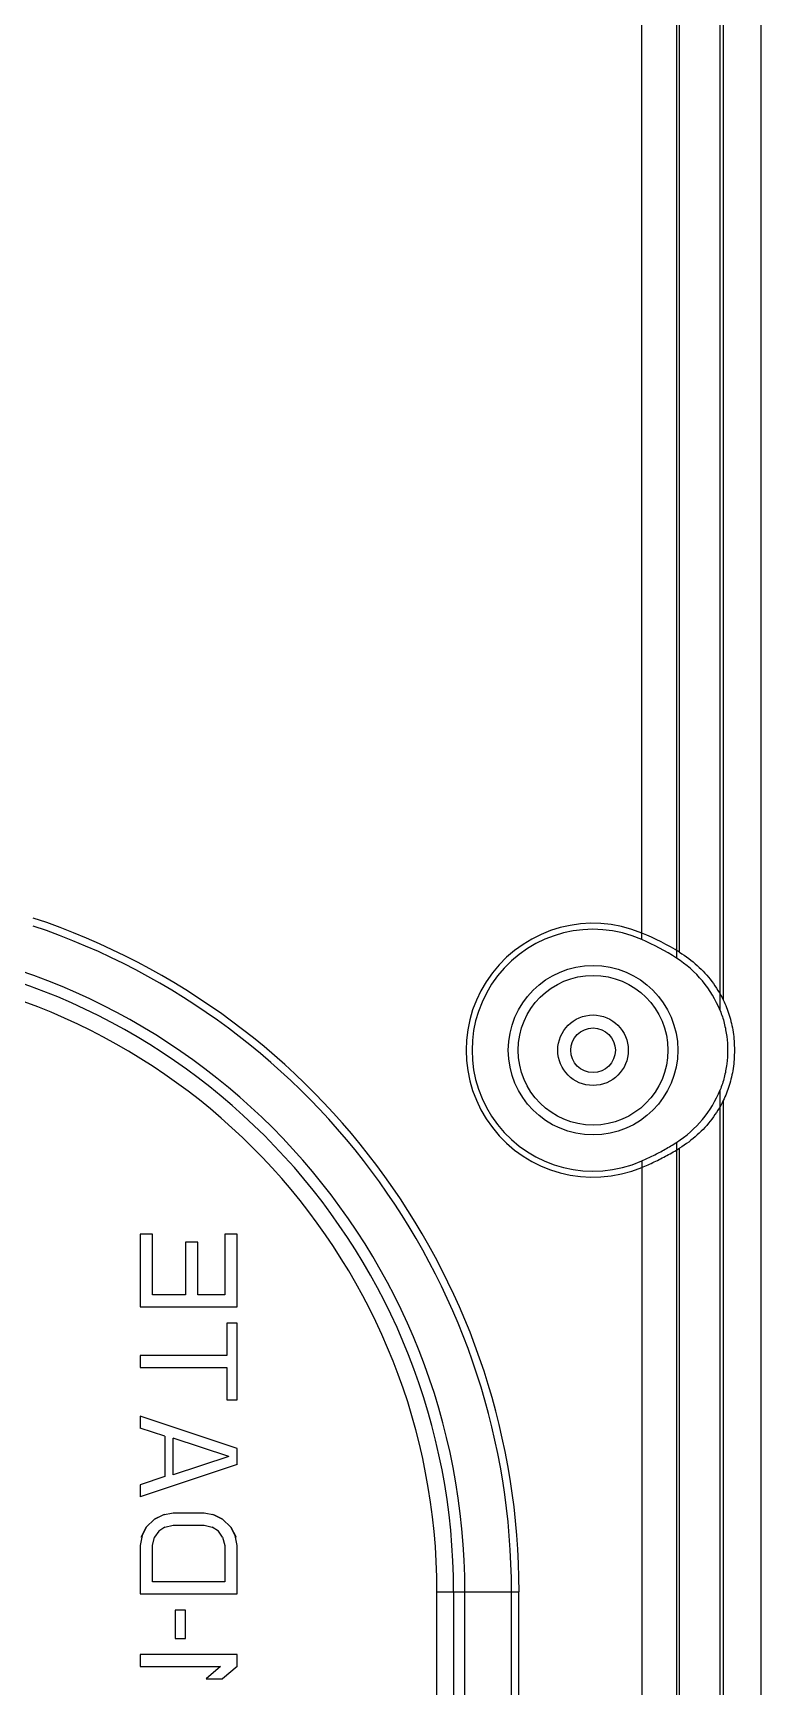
# Model space of a CAD drawing. Header units: inches. Extents: x 67335 to 69337, y -6743 to -3973.
# Drawn here: x 68856.9 to 68901.9, y -5107.2 to -5004.9 of the extents above; entities that cross this region are included whole.
import ezdxf

# ---------------------------------------------------------------- set-up
doc = ezdxf.new("R2010")
doc.units = ezdxf.units.IN
doc.header["$LTSCALE"] = 2.574606
doc.header["$MEASUREMENT"] = 0
doc.layers.get('0').update_dxf_attribs({"linetype": 'CONTINUOUS'})

msp = doc.modelspace()

# ---------------------------------------------------------------- linework, layer by layer
at = {"linetype": 'Continuous'}
for p, q in [((68894.55, -5060.95), (68894.55, -4692.04)), ((68896.7, -4692.04), (68896.7, -5062.1)), ((68896.89, -5061.74), (68896.89, -4692.04)), ((68899.4, -5065.35), (68899.4, -4692.04)), ((68899.59, -4692.04), (68899.59, -5064.69)), ((68901.92, -4692.04), (68901.92, -5212.06)), ((68899.4, -5216.63), (68899.4, -5070.25)), ((68899.59, -5070.91), (68899.59, -5214.85)), ((68896.7, -5073.5), (68896.7, -5444.54)), ((68896.89, -5444.54), (68896.89, -5073.86)), ((68894.55, -5074.64), (68894.55, -5446.14)), ((68864.3, -5079.17), (68863.54, -5079.17)), ((68863.54, -5079.17), (68863.54, -5083.67)), ((68864.3, -5082.92), (68864.3, -5079.17)), ((68869.54, -5079.17), (68868.77, -5079.17)), ((68868.77, -5079.17), (68868.77, -5082.92)), ((68869.54, -5083.67), (68869.54, -5079.17)), ((68867.11, -5079.67), (68866.34, -5079.67)), ((68866.34, -5079.67), (68866.34, -5082.92)), ((68867.11, -5082.92), (68867.11, -5079.67)), ((68866.34, -5082.92), (68864.3, -5082.92)), ((68868.77, -5082.92), (68867.11, -5082.92)), ((68863.54, -5083.67), (68869.54, -5083.67)), ((68869.54, -5084.67), (68868.9, -5084.67)), ((68868.9, -5084.67), (68868.9, -5086.67)), ((68869.54, -5089.42), (68869.54, -5084.67)), ((68868.9, -5086.67), (68863.54, -5086.67)), ((68863.54, -5086.67), (68863.54, -5087.42)), ((68863.54, -5087.42), (68868.9, -5087.42)), ((68868.9, -5087.42), (68868.9, -5089.42)), ((68868.9, -5089.42), (68869.54, -5089.42)), ((68869.54, -5092.42), (68863.54, -5090.42)), ((68863.54, -5090.42), (68863.54, -5091.17)), ((68865.07, -5091.67), (68863.54, -5091.17)), ((68865.07, -5091.67), (68865.07, -5094.17)), ((68869.03, -5092.92), (68865.58, -5091.8)), ((68865.58, -5094.05), (68865.58, -5091.8)), ((68869.54, -5093.42), (68869.54, -5092.42)), ((68869.54, -5093.42), (68863.54, -5095.42)), ((68869.03, -5092.92), (68865.58, -5094.05)), ((68865.07, -5094.17), (68863.54, -5094.67)), ((68863.54, -5094.67), (68863.54, -5095.42)), ((68864.43, -5096.8), (68865.05, -5096.49)), ((68864.94, -5096.55), (68864.43, -5096.8)), ((68865.58, -5096.42), (68864.94, -5096.55)), ((68867.49, -5096.42), (68865.58, -5096.42)), ((68868.13, -5096.55), (68867.49, -5096.42)), ((68868.02, -5096.49), (68868.64, -5096.8)), ((68868.64, -5096.8), (68868.13, -5096.55)), ((68863.6, -5097.91), (68863.92, -5097.3)), ((68863.92, -5097.3), (68863.66, -5097.8)), ((68864.43, -5096.8), (68863.92, -5097.3)), ((68864.69, -5097.55), (68864.43, -5097.92)), ((68865.07, -5097.3), (68864.69, -5097.55)), ((68865.07, -5097.3), (68865.58, -5097.17)), ((68865.58, -5097.17), (68867.49, -5097.17)), ((68867.49, -5097.17), (68868, -5097.3)), ((68868.39, -5097.55), (68868, -5097.3)), ((68868.64, -5097.92), (68868.39, -5097.55)), ((68869.15, -5097.3), (68868.64, -5096.8)), ((68869.41, -5097.8), (68869.15, -5097.3)), ((68869.15, -5097.3), (68869.47, -5097.91)), ((68863.66, -5097.8), (68863.54, -5098.42)), ((68863.54, -5098.42), (68863.54, -5101.42)), ((68864.3, -5098.42), (68864.43, -5097.92)), ((68864.3, -5100.67), (68864.3, -5098.42)), ((68868.64, -5097.92), (68868.77, -5098.42)), ((68868.77, -5098.42), (68868.77, -5100.67)), ((68869.54, -5098.42), (68869.41, -5097.8)), ((68869.54, -5101.42), (68869.54, -5098.42)), ((68868.77, -5100.67), (68864.3, -5100.67)), ((68863.54, -5101.42), (68869.54, -5101.42)), ((68881.88, -5101.3), (68886.96, -5101.3)), ((68881.88, -5195.55), (68881.88, -5101.3)), ((68882.92, -5101.3), (68882.92, -5195.55)), ((68883.61, -5195.55), (68883.61, -5101.3)), ((68886.5, -5199.13), (68886.5, -5101.3)), ((68886.96, -5198.9), (68886.96, -5101.3)), ((68866.34, -5102.42), (68865.71, -5102.42)), ((68865.71, -5102.42), (68865.71, -5104.17)), ((68866.34, -5104.17), (68866.34, -5102.42)), ((68865.71, -5104.17), (68866.34, -5104.17)), ((68869.54, -5105.17), (68863.54, -5105.17)), ((68863.54, -5105.17), (68863.54, -5105.92)), ((68869.54, -5105.92), (68869.54, -5105.17)), ((68863.54, -5105.92), (68868.51, -5105.92)), ((68868.51, -5105.92), (68867.62, -5106.67)), ((68867.62, -5106.67), (68868.64, -5106.67)), ((68869.54, -5105.92), (68868.64, -5106.67))]:
    msp.add_line(p, q, dxfattribs=at)
for radius in [5.24, 4.63, 2.18, 1.38]:
    msp.add_circle((68891.54, -5067.8), radius, dxfattribs=at)
for centre, radius, start, end in [((68843.04, -5101.3), 43.93, 0, 71.5752), ((68843.04, -5101.3), 43.46, 0, 71.3723), ((68891.54, -5067.8), 7.85, 67.4083, 292.5917), ((68891.54, -5067.8), 7.48, 66.214, 293.783), ((68888.13, -5076.04), 16.77, 58.5141, 67.4735), ((68843.04, -5101.3), 39.88, 0, 84.8874), ((68843.04, -5101.3), 40.58, 0, 84.8874), ((68888.01, -5075.85), 16.27, 57.7056, 66.28), ((68843.04, -5101.3), 38.85, 0, 84.8875)]:
    msp.add_arc(centre, radius, start, end, dxfattribs=at)
for start_param, end_param in [(0.369521, 0.996448), (-0.996448, -0.369521)]:
    msp.add_ellipse((68892.93, -5067.8), major_axis=(6.93, 0), ratio=0.979512, start_param=start_param, end_param=end_param, dxfattribs=at)
for points, knots in [([(68896.89, -5061.74), (68897.28, -5061.98), (68898, -5062.52), (68898.92, -5063.52), (68899.39, -5064.29), (68899.59, -5064.69)], [0, 0, 0, 0, 0.3382, 0.667507, 1, 1, 1, 1]), ([(68899.59, -5064.69), (68899.73, -5064.99), (68899.99, -5065.64), (68900.23, -5066.69), (68900.28, -5067.42), (68900.28, -5067.8)], [0, 0, 0, 0, 0.312033, 0.649187, 1, 1, 1, 1]), ([(68899.4, -5065.35), (68899.5, -5065.6), (68899.67, -5066.12), (68899.82, -5066.95), (68899.86, -5067.51), (68899.86, -5067.8)], [0, 0, 0, 0, 0.324886, 0.658338, 1, 1, 1, 1]), ([(68899.86, -5067.8), (68899.86, -5068.08), (68899.82, -5068.65), (68899.67, -5069.47), (68899.5, -5070), (68899.4, -5070.25)], [0, 0, 0, 0, 0.340603, 0.676499, 1, 1, 1, 1]), ([(68900.28, -5067.8), (68900.28, -5068.18), (68900.23, -5068.92), (68899.99, -5069.96), (68899.73, -5070.61), (68899.59, -5070.91)], [0, 0, 0, 0, 0.352558, 0.689784, 1, 1, 1, 1]), ([(68899.59, -5070.91), (68899.39, -5071.31), (68898.92, -5072.08), (68898, -5073.08), (68897.28, -5073.62), (68896.89, -5073.86)], [0, 0, 0, 0, 0.332495, 0.661803, 1, 1, 1, 1]), ([(68894.55, -5074.64), (68894.8, -5074.54), (68895.28, -5074.31), (68896, -5073.93), (68896.47, -5073.65), (68896.7, -5073.5)], [0, 0, 0, 0, 0.326792, 0.660841, 1, 1, 1, 1]), ([(68894.55, -5075.05), (68894.81, -5074.94), (68895.34, -5074.71), (68896.12, -5074.31), (68896.63, -5074.02), (68896.89, -5073.86)], [0, 0, 0, 0, 0.322515, 0.656823, 1, 1, 1, 1])]:
    msp.add_open_spline(points, degree=3, knots=knots, dxfattribs=at)

doc.saveas('drawing.dxf')
